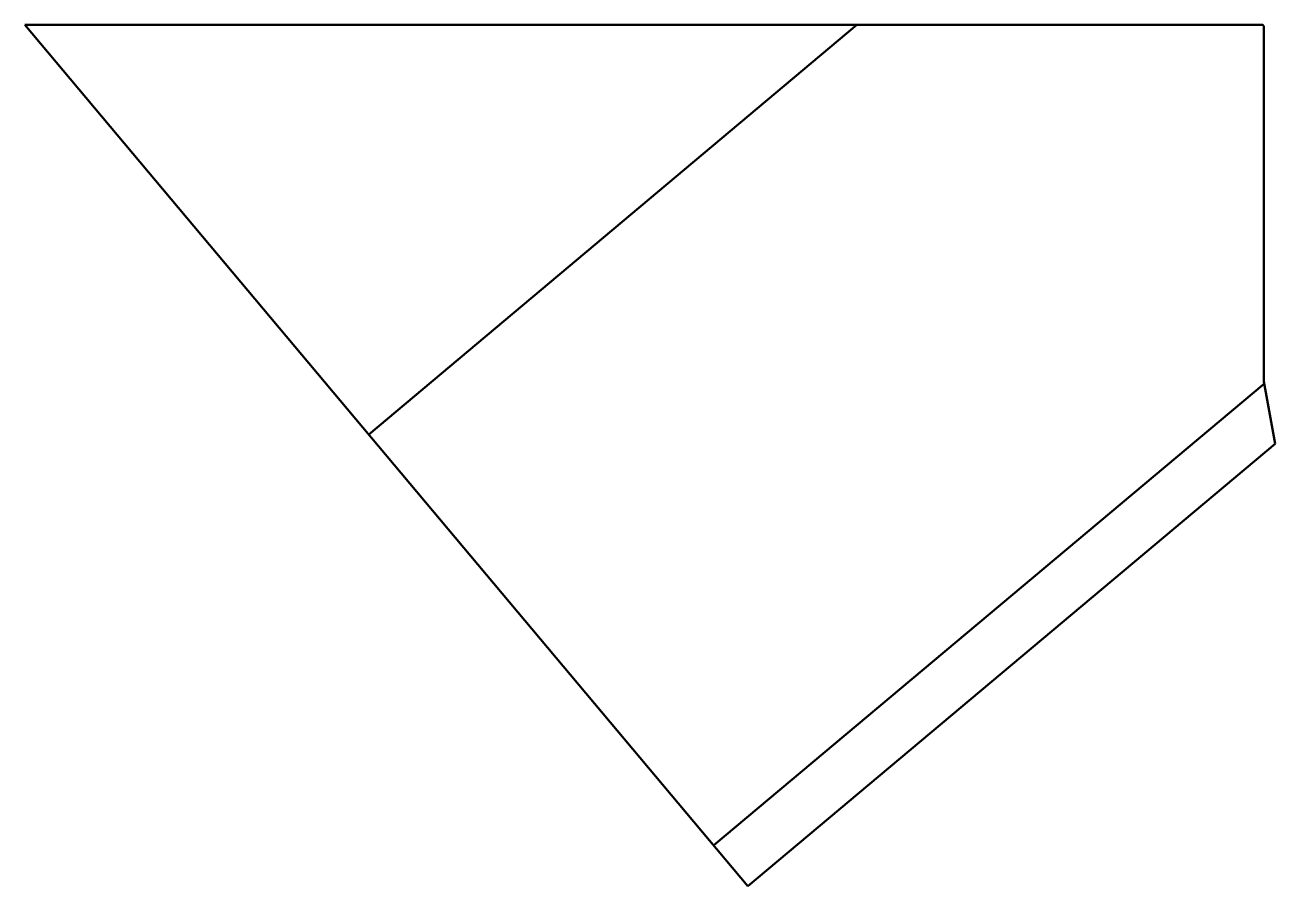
# Model space of a CAD drawing. Header units: millimetres. Extents: x 0 to 1490, y 0 to 1027.
import ezdxf

# ---------------------------------------------------------------- set-up
doc = ezdxf.new("R2010")
doc.units = ezdxf.units.MM
doc.layers.add('IV_BEND_DOWN', color=250, linetype='Continuous', lineweight=50)
doc.layers.add('IV_OUTER_PROFILE', color=7, linetype='Continuous', lineweight=50)

msp = doc.modelspace()

# ---------------------------------------------------------------- linework, layer by layer
at = {"layer": 'IV_BEND_DOWN'}
for p, q in [((991.4, 1026.6), (409.6, 538.5)), ((1476.9, 599.2), (820.7, 48.6))]:
    msp.add_line(p, q, dxfattribs=at)
at = {"layer": 'IV_OUTER_PROFILE'}
for p, q in [((1475.1, 1026.6), (0, 1026.6)), ((861.4, 0), (0, 1026.6)), ((1476.4, 1025.1), (1475.1, 1026.6)), ((1476.4, 601.7), (1476.4, 1025.1)), ((1489.6, 527.1), (1476.4, 601.7)), ((1489.6, 527.1), (861.4, 0))]:
    msp.add_line(p, q, dxfattribs=at)

doc.saveas('drawing.dxf')
